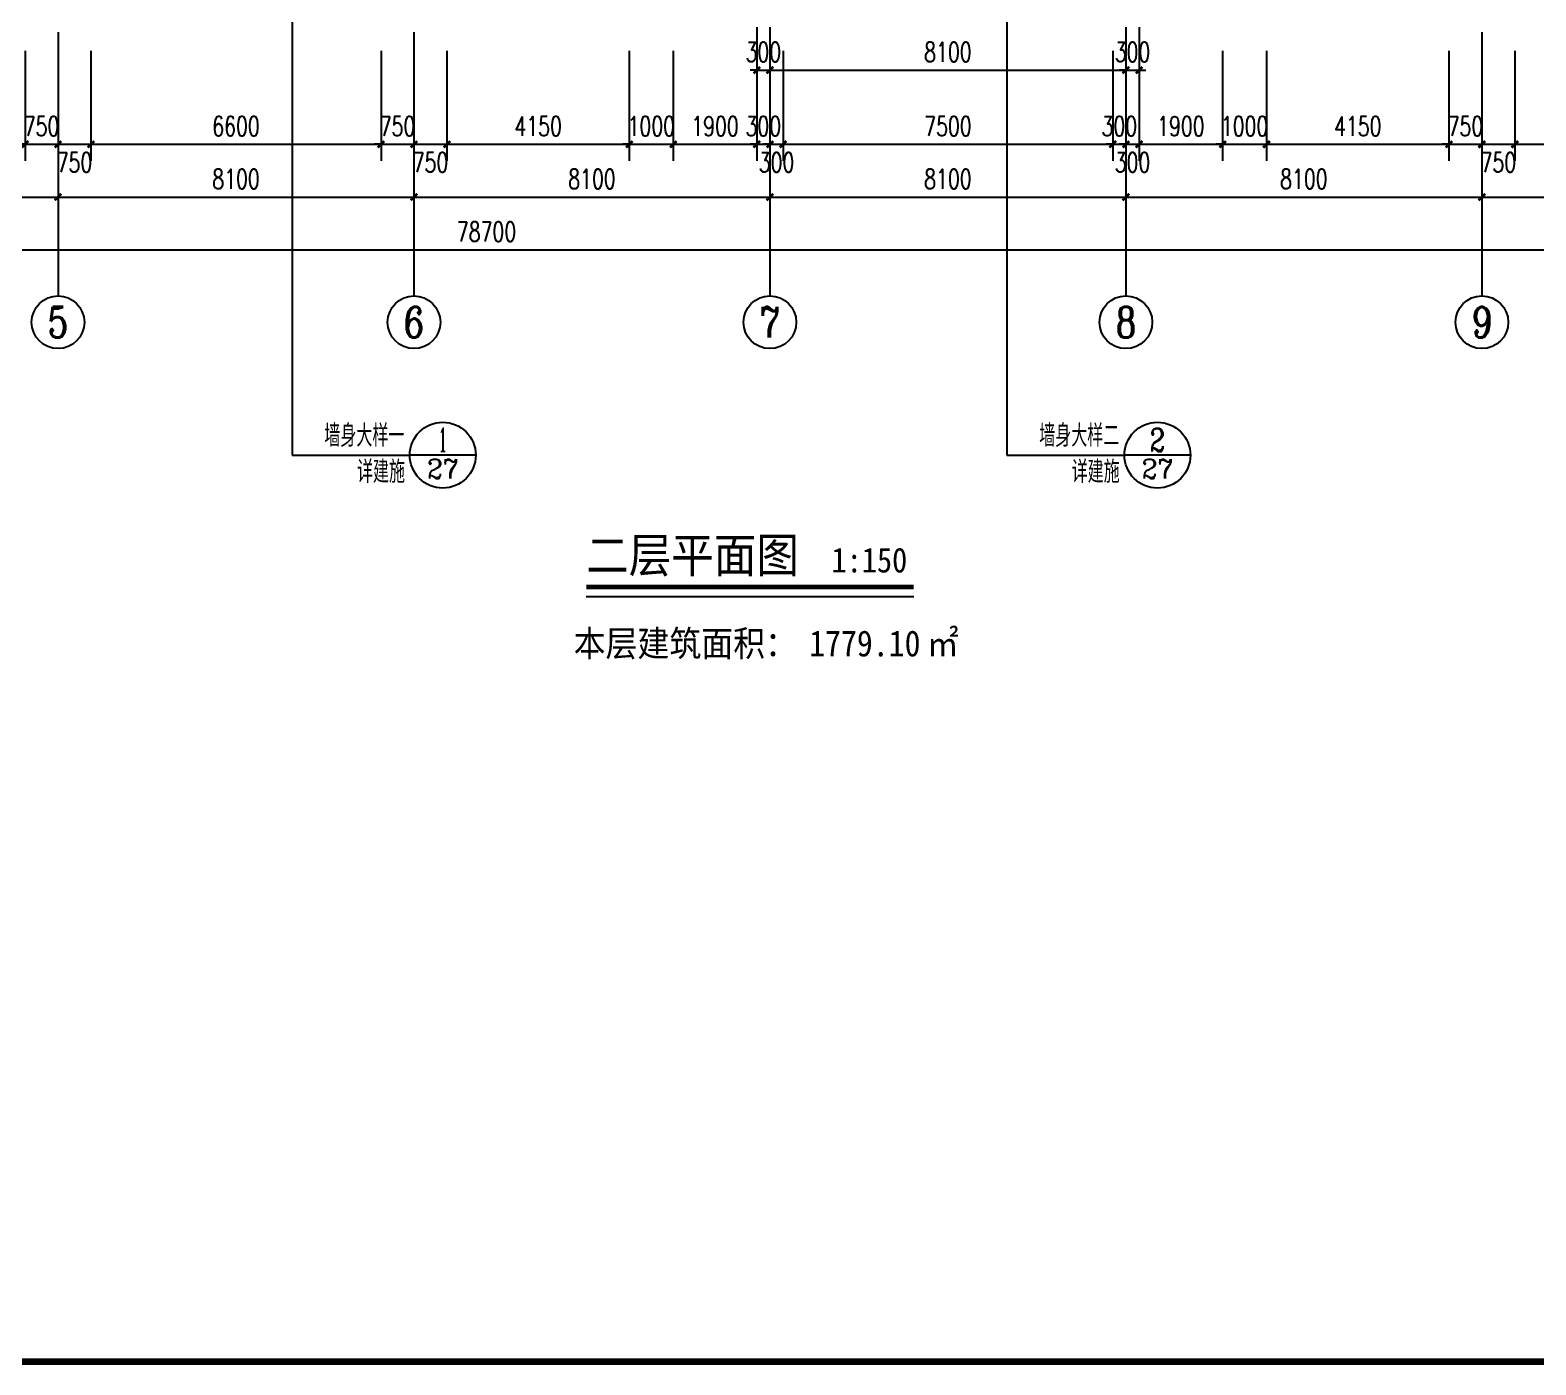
# Model space of a CAD drawing. Extents: x 1738711 to 2346805, y 1189731 to 2516152.
# Drawn here: x 1950257 to 1984521, y 1653234 to 1683605 of the extents above; entities that cross this region are included whole.
import ezdxf
from ezdxf.enums import TextEntityAlignment as Align

# ---------------------------------------------------------------- set-up
doc = ezdxf.new("R2010")
doc.units = 0
doc.header["$LTSCALE"] = 1000
doc.header["$MEASUREMENT"] = 0
for name, color, linetype in [('AXIS', 3, 'Continuous'), ('AXIS_TEXT', 7, 'Continuous'), ('DIM_IDEN', 3, 'Continuous'), ('DIM_SYMB', 3, 'Continuous'), ('PUB_DIM', 3, 'Continuous'), ('PUB_TEXT', 7, 'Continuous'), ('TK', 4, 'Continuous')]:
    doc.layers.add(name, color=color, linetype=linetype)
doc.styles.add('_TCH_AXIS', font='COMPLEX', dxfattribs={"bigfont": 'GBCBIG'})
doc.styles.add('_TCH_DIM', font='SIMPLEX', dxfattribs={"bigfont": 'GBCBIG'})
doc.styles.add('_TCH_DIM_T3', font='SIMPLEX', dxfattribs={"width": 0.705882, "bigfont": 'GBCBIG'})
doc.styles.add('_TCH_LABEL', font='COMPLEX', dxfattribs={"bigfont": 'GBCBIG'})
doc.styles.add('COMPLEX', font='COMPLEX')
doc.styles.add('宋体', font='SIMSUN.TTF', dxfattribs={"width": 0.75})
doc.styles.add('黑体', font='simhei_0.ttf', dxfattribs={"width": 0.9})
doc.dimstyles.new('_TCH_ARCH&&150', dxfattribs={"dimtxt": 446.25, "dimasz": 150, "dimexe": 375, "dimexo": 450, "dimgap": 189.375, "dimtad": 1, "dimdec": 0, "dimzin": 0, "dimdsep": 46, "dimtxsty": '_TCH_DIM_T3', "dimblk": 'ARCHTICK', "dimcen": 0.09, "dimclrt": 7, "dimazin": 2, "dimtfac": 1, "dimtdec": 0, "dimtix": 1, "dimtmove": 2, "dimatfit": 3, "dimfxl": 1, "dimtolj": 1, "dimtzin": 0, "dimarcsym": 0})

# ---------------------------------------------------------------- blocks, each defined once
blk = doc.blocks.new('hjashrtahreahe')
at = {"layer": 'TK', "color": 3, "const_width": 100}
blk.add_lwpolyline([(2500, 1000), (2500, 58400), (83100, 58400), (83100, 1000)], close=True, dxfattribs=at)
at = {"layer": 'TK', "style": '宋体', "width": 0.75}
for tag, height, p in [('项目负责人', 350, (6003, 57089)), ('专业负责人', 350, (6003, 56224)), ('设计人', 350, (6003, 55419)), ('版号1', 250, (77304, 22193)), ('时间1', 250, (82405, 22193)), ('版号2', 250, (77304, 21593)), ('时间2', 250, (82405, 21593)), ('版号3', 250, (77304, 20993)), ('时间3', 250, (82405, 20993)), ('建筑会签', 0.0001, (78978, 2403)), ('电气会签', 0.0001, (82128, 2403)), ('结构会签', 0.0001, (78978, 1803)), ('暖通会签', 0.0001, (82128, 1803)), ('给排水会签', 0.0001, (78978, 1250)), ('智能化会签', 0.0001, (82128, 1250))]:
    blk.add_attdef(tag, text='', height=height, dxfattribs=at).set_placement(p, align=Align.CENTER)
for tag, p in [('合作设计单位', (80816, 48986)), ('版号说明1', (79854, 22318)), ('版号说明2', (79854, 21718)), ('版号说明3', (79854, 21118)), ('浙江绿储科技有限公司', (80545, 16036)), ('百兆瓦级集中式熔盐储能关键', (80545, 14953)), ('设备研发及制造基地项目', (80545, 14603)), ('1#研发楼', (80545, 13636)), ('图名', (80545, 12436)), ('工程编号', (78978, 11461)), ('子项编号', (82128, 11461)), ('建筑', (78978, 10711)), ('图号', (82128, 10711)), ('施工图', (78978, 9961)), ('2023.03', (82128, 9961)), ('审定', (79353, 8461)), ('审核', (79353, 7711)), ('工程负责', (79353, 6961)), ('专业负责', (79353, 6211)), ('设计', (79353, 5461)), ('制图', (79353, 4711)), ('校对', (79353, 3961))]:
    blk.add_attdef(tag, text='', height=250, dxfattribs=at).set_placement(p, align=Align.MIDDLE_CENTER)
blk = doc.blocks.new('_ArchTick')
at = {"color": 0, "linetype": 'ByBlock', "const_width": 0.4}
blk.add_lwpolyline([(-0.5, -0.5), (0.5, 0.5)], dxfattribs=at)
blk = doc.blocks.new('*D2879')
at = {"layer": 'Defpoints', "color": 0, "transparency": 16777216}
for p in [(1950142, 1683585), (1950892, 1683585), (1950892, 1681007)]:
    blk.add_point(p, dxfattribs=at)
at = {"layer": 'PUB_DIM', "color": 0, "lineweight": -2, "transparency": 16777216}
for p, q in [((1950142, 1683135), (1950142, 1680632)), ((1950892, 1683135), (1950892, 1680632)), ((1950142, 1681007), (1949992, 1681007)), ((1950142, 1681007), (1950892, 1681007)), ((1950892, 1681007), (1951042, 1681007))]:
    blk.add_line(p, q, dxfattribs=at)
at = {"layer": 'PUB_DIM', "color": 0, "lineweight": -2, "transparency": 16777216, "xscale": 150, "yscale": 150, "zscale": 150}
blk.add_blockref('_ArchTick', (1950142, 1681007), dxfattribs=at)
at = {"layer": 'PUB_DIM', "color": 0, "lineweight": -2, "transparency": 16777216, "xscale": 150, "yscale": 150, "zscale": 150, "rotation": 180}
blk.add_blockref('_ArchTick', (1950892, 1681007), dxfattribs=at)
at = {"layer": 'PUB_DIM', "color": 7, "transparency": 16777216, "insert": (1950517, 1681420), "char_height": 446.2, "attachment_point": 5, "style": '_TCH_DIM_T3'}
blk.add_mtext('\\A1;750', dxfattribs=at)
blk = doc.blocks.new('*D2880')
at = {"layer": 'Defpoints', "color": 0, "transparency": 16777216}
for p in [(1950892, 1683585), (1951642, 1683585), (1951642, 1681007)]:
    blk.add_point(p, dxfattribs=at)
at = {"layer": 'PUB_DIM', "color": 0, "lineweight": -2, "transparency": 16777216}
for p, q in [((1950892, 1683135), (1950892, 1680632)), ((1951642, 1683135), (1951642, 1680632)), ((1950892, 1681007), (1951642, 1681007))]:
    blk.add_line(p, q, dxfattribs=at)
at = {"layer": 'PUB_DIM', "color": 0, "lineweight": -2, "transparency": 16777216, "xscale": 150, "yscale": 150, "zscale": 150, "rotation": 180}
blk.add_blockref('_ArchTick', (1950892, 1681007), dxfattribs=at)
at = {"layer": 'PUB_DIM', "color": 0, "lineweight": -2, "transparency": 16777216, "xscale": 150, "yscale": 150, "zscale": 150}
blk.add_blockref('_ArchTick', (1951642, 1681007), dxfattribs=at)
at = {"layer": 'PUB_DIM', "color": 7, "transparency": 16777216, "insert": (1951267, 1680595), "char_height": 446.2, "attachment_point": 5, "style": '_TCH_DIM_T3'}
blk.add_mtext('\\A1;750', dxfattribs=at)
blk = doc.blocks.new('*D2881')
at = {"layer": 'Defpoints', "color": 0, "transparency": 16777216}
for p in [(1951642, 1683585), (1958242, 1683585), (1958242, 1681007)]:
    blk.add_point(p, dxfattribs=at)
at = {"layer": 'PUB_DIM', "color": 0, "lineweight": -2, "transparency": 16777216}
for p, q in [((1951642, 1683135), (1951642, 1680632)), ((1958242, 1683135), (1958242, 1680632)), ((1951642, 1681007), (1958242, 1681007))]:
    blk.add_line(p, q, dxfattribs=at)
at = {"layer": 'PUB_DIM', "color": 0, "lineweight": -2, "transparency": 16777216, "xscale": 150, "yscale": 150, "zscale": 150, "rotation": 180}
blk.add_blockref('_ArchTick', (1951642, 1681007), dxfattribs=at)
at = {"layer": 'PUB_DIM', "color": 0, "lineweight": -2, "transparency": 16777216, "xscale": 150, "yscale": 150, "zscale": 150}
blk.add_blockref('_ArchTick', (1958242, 1681007), dxfattribs=at)
at = {"layer": 'PUB_DIM', "color": 7, "transparency": 16777216, "insert": (1954942, 1681420), "char_height": 446.2, "attachment_point": 5, "style": '_TCH_DIM_T3'}
blk.add_mtext('\\A1;6600', dxfattribs=at)
blk = doc.blocks.new('*D2882')
at = {"layer": 'Defpoints', "color": 0, "transparency": 16777216}
for p in [(1958242, 1683585), (1958992, 1683585), (1958992, 1681007)]:
    blk.add_point(p, dxfattribs=at)
at = {"layer": 'PUB_DIM', "color": 0, "lineweight": -2, "transparency": 16777216}
for p, q in [((1958242, 1683135), (1958242, 1680632)), ((1958992, 1683135), (1958992, 1680632)), ((1958242, 1681007), (1958092, 1681007)), ((1958242, 1681007), (1958992, 1681007)), ((1958992, 1681007), (1959142, 1681007))]:
    blk.add_line(p, q, dxfattribs=at)
at = {"layer": 'PUB_DIM', "color": 0, "lineweight": -2, "transparency": 16777216, "xscale": 150, "yscale": 150, "zscale": 150}
blk.add_blockref('_ArchTick', (1958242, 1681007), dxfattribs=at)
at = {"layer": 'PUB_DIM', "color": 0, "lineweight": -2, "transparency": 16777216, "xscale": 150, "yscale": 150, "zscale": 150, "rotation": 180}
blk.add_blockref('_ArchTick', (1958992, 1681007), dxfattribs=at)
at = {"layer": 'PUB_DIM', "color": 7, "transparency": 16777216, "insert": (1958617, 1681420), "char_height": 446.2, "attachment_point": 5, "style": '_TCH_DIM_T3'}
blk.add_mtext('\\A1;750', dxfattribs=at)
blk = doc.blocks.new('*D2883')
at = {"layer": 'Defpoints', "color": 0, "transparency": 16777216}
for p in [(1958992, 1683585), (1959742, 1683585), (1959742, 1681007)]:
    blk.add_point(p, dxfattribs=at)
at = {"layer": 'PUB_DIM', "color": 0, "lineweight": -2, "transparency": 16777216}
for p, q in [((1958992, 1683135), (1958992, 1680632)), ((1959742, 1683135), (1959742, 1680632)), ((1958992, 1681007), (1959742, 1681007))]:
    blk.add_line(p, q, dxfattribs=at)
at = {"layer": 'PUB_DIM', "color": 0, "lineweight": -2, "transparency": 16777216, "xscale": 150, "yscale": 150, "zscale": 150, "rotation": 180}
blk.add_blockref('_ArchTick', (1958992, 1681007), dxfattribs=at)
at = {"layer": 'PUB_DIM', "color": 0, "lineweight": -2, "transparency": 16777216, "xscale": 150, "yscale": 150, "zscale": 150}
blk.add_blockref('_ArchTick', (1959742, 1681007), dxfattribs=at)
at = {"layer": 'PUB_DIM', "color": 7, "transparency": 16777216, "insert": (1959367, 1680595), "char_height": 446.2, "attachment_point": 5, "style": '_TCH_DIM_T3'}
blk.add_mtext('\\A1;750', dxfattribs=at)
blk = doc.blocks.new('*D2884')
at = {"layer": 'Defpoints', "color": 0, "transparency": 16777216}
for p in [(1959742, 1683585), (1963892, 1683585), (1963892, 1681007)]:
    blk.add_point(p, dxfattribs=at)
at = {"layer": 'PUB_DIM', "color": 0, "lineweight": -2, "transparency": 16777216}
for p, q in [((1959742, 1683135), (1959742, 1680632)), ((1963892, 1683135), (1963892, 1680632)), ((1959742, 1681007), (1963892, 1681007))]:
    blk.add_line(p, q, dxfattribs=at)
at = {"layer": 'PUB_DIM', "color": 0, "lineweight": -2, "transparency": 16777216, "xscale": 150, "yscale": 150, "zscale": 150, "rotation": 180}
blk.add_blockref('_ArchTick', (1959742, 1681007), dxfattribs=at)
at = {"layer": 'PUB_DIM', "color": 0, "lineweight": -2, "transparency": 16777216, "xscale": 150, "yscale": 150, "zscale": 150}
blk.add_blockref('_ArchTick', (1963892, 1681007), dxfattribs=at)
at = {"layer": 'PUB_DIM', "color": 7, "transparency": 16777216, "insert": (1961817, 1681420), "char_height": 446.2, "attachment_point": 5, "style": '_TCH_DIM_T3'}
blk.add_mtext('\\A1;4150', dxfattribs=at)
blk = doc.blocks.new('*D2885')
at = {"layer": 'Defpoints', "color": 0, "transparency": 16777216}
for p in [(1963892, 1683585), (1964892, 1683585), (1964892, 1681007)]:
    blk.add_point(p, dxfattribs=at)
at = {"layer": 'PUB_DIM', "color": 0, "lineweight": -2, "transparency": 16777216}
for p, q in [((1963892, 1683135), (1963892, 1680632)), ((1964892, 1683135), (1964892, 1680632)), ((1963892, 1681007), (1963742, 1681007)), ((1963892, 1681007), (1964892, 1681007)), ((1964892, 1681007), (1965042, 1681007))]:
    blk.add_line(p, q, dxfattribs=at)
at = {"layer": 'PUB_DIM', "color": 0, "lineweight": -2, "transparency": 16777216, "xscale": 150, "yscale": 150, "zscale": 150}
blk.add_blockref('_ArchTick', (1963892, 1681007), dxfattribs=at)
at = {"layer": 'PUB_DIM', "color": 0, "lineweight": -2, "transparency": 16777216, "xscale": 150, "yscale": 150, "zscale": 150, "rotation": 180}
blk.add_blockref('_ArchTick', (1964892, 1681007), dxfattribs=at)
at = {"layer": 'PUB_DIM', "color": 7, "transparency": 16777216, "insert": (1964392, 1681420), "char_height": 446.2, "attachment_point": 5, "style": '_TCH_DIM_T3'}
blk.add_mtext('\\A1;1000', dxfattribs=at)
blk = doc.blocks.new('*D2886')
at = {"layer": 'Defpoints', "color": 0, "transparency": 16777216}
for p in [(1964892, 1683585), (1966792, 1683585), (1966792, 1681007)]:
    blk.add_point(p, dxfattribs=at)
at = {"layer": 'PUB_DIM', "color": 0, "lineweight": -2, "transparency": 16777216}
for p, q in [((1964892, 1683135), (1964892, 1680632)), ((1966792, 1683135), (1966792, 1680632)), ((1964892, 1681007), (1966792, 1681007))]:
    blk.add_line(p, q, dxfattribs=at)
at = {"layer": 'PUB_DIM', "color": 0, "lineweight": -2, "transparency": 16777216, "xscale": 150, "yscale": 150, "zscale": 150, "rotation": 180}
blk.add_blockref('_ArchTick', (1964892, 1681007), dxfattribs=at)
at = {"layer": 'PUB_DIM', "color": 0, "lineweight": -2, "transparency": 16777216, "xscale": 150, "yscale": 150, "zscale": 150}
blk.add_blockref('_ArchTick', (1966792, 1681007), dxfattribs=at)
at = {"layer": 'PUB_DIM', "color": 7, "transparency": 16777216, "insert": (1965842, 1681420), "char_height": 446.2, "attachment_point": 5, "style": '_TCH_DIM_T3'}
blk.add_mtext('\\A1;1900', dxfattribs=at)
blk = doc.blocks.new('*D2887')
at = {"layer": 'Defpoints', "color": 0, "transparency": 16777216}
for p in [(1966792, 1683585), (1967092, 1683585), (1967092, 1681007)]:
    blk.add_point(p, dxfattribs=at)
at = {"layer": 'PUB_DIM', "color": 0, "lineweight": -2, "transparency": 16777216}
for p, q in [((1966792, 1683135), (1966792, 1680632)), ((1967092, 1683135), (1967092, 1680632)), ((1966792, 1681007), (1966642, 1681007)), ((1966792, 1681007), (1967092, 1681007)), ((1967092, 1681007), (1967242, 1681007))]:
    blk.add_line(p, q, dxfattribs=at)
at = {"layer": 'PUB_DIM', "color": 0, "lineweight": -2, "transparency": 16777216, "xscale": 150, "yscale": 150, "zscale": 150}
blk.add_blockref('_ArchTick', (1966792, 1681007), dxfattribs=at)
at = {"layer": 'PUB_DIM', "color": 0, "lineweight": -2, "transparency": 16777216, "xscale": 150, "yscale": 150, "zscale": 150, "rotation": 180}
blk.add_blockref('_ArchTick', (1967092, 1681007), dxfattribs=at)
at = {"layer": 'PUB_DIM', "color": 7, "transparency": 16777216, "insert": (1966942, 1681420), "char_height": 446.2, "attachment_point": 5, "style": '_TCH_DIM_T3'}
blk.add_mtext('\\A1;300', dxfattribs=at)
blk = doc.blocks.new('*D2888')
at = {"layer": 'Defpoints', "color": 0, "transparency": 16777216}
for p in [(1967092, 1683585), (1967392, 1683585), (1967392, 1681007)]:
    blk.add_point(p, dxfattribs=at)
at = {"layer": 'PUB_DIM', "color": 0, "lineweight": -2, "transparency": 16777216}
for p, q in [((1967092, 1683135), (1967092, 1680632)), ((1967392, 1683135), (1967392, 1680632)), ((1967092, 1681007), (1966942, 1681007)), ((1967092, 1681007), (1967392, 1681007)), ((1967392, 1681007), (1967542, 1681007))]:
    blk.add_line(p, q, dxfattribs=at)
at = {"layer": 'PUB_DIM', "color": 0, "lineweight": -2, "transparency": 16777216, "xscale": 150, "yscale": 150, "zscale": 150}
blk.add_blockref('_ArchTick', (1967092, 1681007), dxfattribs=at)
at = {"layer": 'PUB_DIM', "color": 0, "lineweight": -2, "transparency": 16777216, "xscale": 150, "yscale": 150, "zscale": 150, "rotation": 180}
blk.add_blockref('_ArchTick', (1967392, 1681007), dxfattribs=at)
at = {"layer": 'PUB_DIM', "color": 7, "transparency": 16777216, "insert": (1967242, 1680595), "char_height": 446.2, "attachment_point": 5, "style": '_TCH_DIM_T3'}
blk.add_mtext('\\A1;300', dxfattribs=at)
blk = doc.blocks.new('*D2889')
at = {"layer": 'Defpoints', "color": 0, "transparency": 16777216}
for p in [(1967392, 1683585), (1974892, 1683585), (1974892, 1681007)]:
    blk.add_point(p, dxfattribs=at)
at = {"layer": 'PUB_DIM', "color": 0, "lineweight": -2, "transparency": 16777216}
for p, q in [((1967392, 1683135), (1967392, 1680632)), ((1974892, 1683135), (1974892, 1680632)), ((1967392, 1681007), (1974892, 1681007))]:
    blk.add_line(p, q, dxfattribs=at)
at = {"layer": 'PUB_DIM', "color": 0, "lineweight": -2, "transparency": 16777216, "xscale": 150, "yscale": 150, "zscale": 150, "rotation": 180}
blk.add_blockref('_ArchTick', (1967392, 1681007), dxfattribs=at)
at = {"layer": 'PUB_DIM', "color": 0, "lineweight": -2, "transparency": 16777216, "xscale": 150, "yscale": 150, "zscale": 150}
blk.add_blockref('_ArchTick', (1974892, 1681007), dxfattribs=at)
at = {"layer": 'PUB_DIM', "color": 7, "transparency": 16777216, "insert": (1971142, 1681420), "char_height": 446.2, "attachment_point": 5, "style": '_TCH_DIM_T3'}
blk.add_mtext('\\A1;7500', dxfattribs=at)
blk = doc.blocks.new('*D2890')
at = {"layer": 'Defpoints', "color": 0, "transparency": 16777216}
for p in [(1974892, 1683585), (1975192, 1683585), (1975192, 1681007)]:
    blk.add_point(p, dxfattribs=at)
at = {"layer": 'PUB_DIM', "color": 0, "lineweight": -2, "transparency": 16777216}
for p, q in [((1974892, 1683135), (1974892, 1680632)), ((1975192, 1683135), (1975192, 1680632)), ((1974892, 1681007), (1974742, 1681007)), ((1974892, 1681007), (1975192, 1681007)), ((1975192, 1681007), (1975342, 1681007))]:
    blk.add_line(p, q, dxfattribs=at)
at = {"layer": 'PUB_DIM', "color": 0, "lineweight": -2, "transparency": 16777216, "xscale": 150, "yscale": 150, "zscale": 150}
blk.add_blockref('_ArchTick', (1974892, 1681007), dxfattribs=at)
at = {"layer": 'PUB_DIM', "color": 0, "lineweight": -2, "transparency": 16777216, "xscale": 150, "yscale": 150, "zscale": 150, "rotation": 180}
blk.add_blockref('_ArchTick', (1975192, 1681007), dxfattribs=at)
at = {"layer": 'PUB_DIM', "color": 7, "transparency": 16777216, "insert": (1975042, 1681420), "char_height": 446.2, "attachment_point": 5, "style": '_TCH_DIM_T3'}
blk.add_mtext('\\A1;300', dxfattribs=at)
blk = doc.blocks.new('*D2891')
at = {"layer": 'Defpoints', "color": 0, "transparency": 16777216}
for p in [(1975192, 1683585), (1975492, 1683585), (1975492, 1681007)]:
    blk.add_point(p, dxfattribs=at)
at = {"layer": 'PUB_DIM', "color": 0, "lineweight": -2, "transparency": 16777216}
for p, q in [((1975192, 1683135), (1975192, 1680632)), ((1975492, 1683135), (1975492, 1680632)), ((1975192, 1681007), (1975042, 1681007)), ((1975192, 1681007), (1975492, 1681007)), ((1975492, 1681007), (1975642, 1681007))]:
    blk.add_line(p, q, dxfattribs=at)
at = {"layer": 'PUB_DIM', "color": 0, "lineweight": -2, "transparency": 16777216, "xscale": 150, "yscale": 150, "zscale": 150}
blk.add_blockref('_ArchTick', (1975192, 1681007), dxfattribs=at)
at = {"layer": 'PUB_DIM', "color": 0, "lineweight": -2, "transparency": 16777216, "xscale": 150, "yscale": 150, "zscale": 150, "rotation": 180}
blk.add_blockref('_ArchTick', (1975492, 1681007), dxfattribs=at)
at = {"layer": 'PUB_DIM', "color": 7, "transparency": 16777216, "insert": (1975342, 1680595), "char_height": 446.2, "attachment_point": 5, "style": '_TCH_DIM_T3'}
blk.add_mtext('\\A1;300', dxfattribs=at)
blk = doc.blocks.new('*D2892')
at = {"layer": 'Defpoints', "color": 0, "transparency": 16777216}
for p in [(1975492, 1683585), (1977392, 1683585), (1977392, 1681007)]:
    blk.add_point(p, dxfattribs=at)
at = {"layer": 'PUB_DIM', "color": 0, "lineweight": -2, "transparency": 16777216}
for p, q in [((1975492, 1683135), (1975492, 1680632)), ((1977392, 1683135), (1977392, 1680632)), ((1975492, 1681007), (1977392, 1681007))]:
    blk.add_line(p, q, dxfattribs=at)
at = {"layer": 'PUB_DIM', "color": 0, "lineweight": -2, "transparency": 16777216, "xscale": 150, "yscale": 150, "zscale": 150, "rotation": 180}
blk.add_blockref('_ArchTick', (1975492, 1681007), dxfattribs=at)
at = {"layer": 'PUB_DIM', "color": 0, "lineweight": -2, "transparency": 16777216, "xscale": 150, "yscale": 150, "zscale": 150}
blk.add_blockref('_ArchTick', (1977392, 1681007), dxfattribs=at)
at = {"layer": 'PUB_DIM', "color": 7, "transparency": 16777216, "insert": (1976442, 1681420), "char_height": 446.2, "attachment_point": 5, "style": '_TCH_DIM_T3'}
blk.add_mtext('\\A1;1900', dxfattribs=at)
blk = doc.blocks.new('*D2893')
at = {"layer": 'Defpoints', "color": 0, "transparency": 16777216}
for p in [(1977392, 1683585), (1978392, 1683585), (1978392, 1681007)]:
    blk.add_point(p, dxfattribs=at)
at = {"layer": 'PUB_DIM', "color": 0, "lineweight": -2, "transparency": 16777216}
for p, q in [((1977392, 1683135), (1977392, 1680632)), ((1978392, 1683135), (1978392, 1680632)), ((1977392, 1681007), (1977242, 1681007)), ((1977392, 1681007), (1978392, 1681007)), ((1978392, 1681007), (1978542, 1681007))]:
    blk.add_line(p, q, dxfattribs=at)
at = {"layer": 'PUB_DIM', "color": 0, "lineweight": -2, "transparency": 16777216, "xscale": 150, "yscale": 150, "zscale": 150}
blk.add_blockref('_ArchTick', (1977392, 1681007), dxfattribs=at)
at = {"layer": 'PUB_DIM', "color": 0, "lineweight": -2, "transparency": 16777216, "xscale": 150, "yscale": 150, "zscale": 150, "rotation": 180}
blk.add_blockref('_ArchTick', (1978392, 1681007), dxfattribs=at)
at = {"layer": 'PUB_DIM', "color": 7, "transparency": 16777216, "insert": (1977892, 1681420), "char_height": 446.2, "attachment_point": 5, "style": '_TCH_DIM_T3'}
blk.add_mtext('\\A1;1000', dxfattribs=at)
blk = doc.blocks.new('*D2894')
at = {"layer": 'Defpoints', "color": 0, "transparency": 16777216}
for p in [(1978392, 1683585), (1982542, 1683585), (1982542, 1681007)]:
    blk.add_point(p, dxfattribs=at)
at = {"layer": 'PUB_DIM', "color": 0, "lineweight": -2, "transparency": 16777216}
for p, q in [((1978392, 1683135), (1978392, 1680632)), ((1982542, 1683135), (1982542, 1680632)), ((1978392, 1681007), (1982542, 1681007))]:
    blk.add_line(p, q, dxfattribs=at)
at = {"layer": 'PUB_DIM', "color": 0, "lineweight": -2, "transparency": 16777216, "xscale": 150, "yscale": 150, "zscale": 150, "rotation": 180}
blk.add_blockref('_ArchTick', (1978392, 1681007), dxfattribs=at)
at = {"layer": 'PUB_DIM', "color": 0, "lineweight": -2, "transparency": 16777216, "xscale": 150, "yscale": 150, "zscale": 150}
blk.add_blockref('_ArchTick', (1982542, 1681007), dxfattribs=at)
at = {"layer": 'PUB_DIM', "color": 7, "transparency": 16777216, "insert": (1980467, 1681420), "char_height": 446.2, "attachment_point": 5, "style": '_TCH_DIM_T3'}
blk.add_mtext('\\A1;4150', dxfattribs=at)
blk = doc.blocks.new('*D2895')
at = {"layer": 'Defpoints', "color": 0, "transparency": 16777216}
for p in [(1982542, 1683585), (1983292, 1683585), (1983292, 1681007)]:
    blk.add_point(p, dxfattribs=at)
at = {"layer": 'PUB_DIM', "color": 0, "lineweight": -2, "transparency": 16777216}
for p, q in [((1982542, 1683135), (1982542, 1680632)), ((1983292, 1683135), (1983292, 1680632)), ((1982542, 1681007), (1982392, 1681007)), ((1982542, 1681007), (1983292, 1681007)), ((1983292, 1681007), (1983442, 1681007))]:
    blk.add_line(p, q, dxfattribs=at)
at = {"layer": 'PUB_DIM', "color": 0, "lineweight": -2, "transparency": 16777216, "xscale": 150, "yscale": 150, "zscale": 150}
blk.add_blockref('_ArchTick', (1982542, 1681007), dxfattribs=at)
at = {"layer": 'PUB_DIM', "color": 0, "lineweight": -2, "transparency": 16777216, "xscale": 150, "yscale": 150, "zscale": 150, "rotation": 180}
blk.add_blockref('_ArchTick', (1983292, 1681007), dxfattribs=at)
at = {"layer": 'PUB_DIM', "color": 7, "transparency": 16777216, "insert": (1982917, 1681420), "char_height": 446.2, "attachment_point": 5, "style": '_TCH_DIM_T3'}
blk.add_mtext('\\A1;750', dxfattribs=at)
blk = doc.blocks.new('*D2896')
at = {"layer": 'Defpoints', "color": 0, "transparency": 16777216}
for p in [(1983292, 1683585), (1984042, 1683585), (1984042, 1681007)]:
    blk.add_point(p, dxfattribs=at)
at = {"layer": 'PUB_DIM', "color": 0, "lineweight": -2, "transparency": 16777216}
for p, q in [((1983292, 1683135), (1983292, 1680632)), ((1984042, 1683135), (1984042, 1680632)), ((1983292, 1681007), (1984042, 1681007))]:
    blk.add_line(p, q, dxfattribs=at)
at = {"layer": 'PUB_DIM', "color": 0, "lineweight": -2, "transparency": 16777216, "xscale": 150, "yscale": 150, "zscale": 150, "rotation": 180}
blk.add_blockref('_ArchTick', (1983292, 1681007), dxfattribs=at)
at = {"layer": 'PUB_DIM', "color": 0, "lineweight": -2, "transparency": 16777216, "xscale": 150, "yscale": 150, "zscale": 150}
blk.add_blockref('_ArchTick', (1984042, 1681007), dxfattribs=at)
at = {"layer": 'PUB_DIM', "color": 7, "transparency": 16777216, "insert": (1983667, 1680595), "char_height": 446.2, "attachment_point": 5, "style": '_TCH_DIM_T3'}
blk.add_mtext('\\A1;750', dxfattribs=at)
blk = doc.blocks.new('*D2897')
at = {"layer": 'Defpoints', "color": 0, "transparency": 16777216}
for p in [(1984042, 1683585), (1990642, 1683585), (1990642, 1681007)]:
    blk.add_point(p, dxfattribs=at)
at = {"layer": 'PUB_DIM', "color": 0, "lineweight": -2, "transparency": 16777216}
for p, q in [((1984042, 1683135), (1984042, 1680632)), ((1990642, 1683135), (1990642, 1680632)), ((1984042, 1681007), (1990642, 1681007))]:
    blk.add_line(p, q, dxfattribs=at)
at = {"layer": 'PUB_DIM', "color": 0, "lineweight": -2, "transparency": 16777216, "xscale": 150, "yscale": 150, "zscale": 150, "rotation": 180}
blk.add_blockref('_ArchTick', (1984042, 1681007), dxfattribs=at)
at = {"layer": 'PUB_DIM', "color": 0, "lineweight": -2, "transparency": 16777216, "xscale": 150, "yscale": 150, "zscale": 150}
blk.add_blockref('_ArchTick', (1990642, 1681007), dxfattribs=at)
at = {"layer": 'PUB_DIM', "color": 7, "transparency": 16777216, "insert": (1987342, 1681420), "char_height": 446.2, "attachment_point": 5, "style": '_TCH_DIM_T3'}
blk.add_mtext('\\A1;6600', dxfattribs=at)
blk = doc.blocks.new('*D2928')
at = {"layer": 'AXIS', "color": 0, "lineweight": -2, "transparency": 16777216}
for p, q in [((1942792, 1683107), (1942792, 1679432)), ((1950892, 1683107), (1950892, 1679432)), ((1942792, 1679807), (1950892, 1679807))]:
    blk.add_line(p, q, dxfattribs=at)
at = {"layer": 'Defpoints', "color": 0, "transparency": 16777216}
for p in [(1942792, 1683557), (1950892, 1683557), (1950892, 1679807)]:
    blk.add_point(p, dxfattribs=at)
at = {"layer": 'AXIS', "color": 0, "lineweight": -2, "transparency": 16777216, "xscale": 150, "yscale": 150, "zscale": 150, "rotation": 180}
blk.add_blockref('_ArchTick', (1942792, 1679807), dxfattribs=at)
at = {"layer": 'AXIS', "color": 0, "lineweight": -2, "transparency": 16777216, "xscale": 150, "yscale": 150, "zscale": 150}
blk.add_blockref('_ArchTick', (1950892, 1679807), dxfattribs=at)
at = {"layer": 'AXIS', "color": 7, "transparency": 16777216, "insert": (1946842, 1680220), "char_height": 446.2, "attachment_point": 5, "style": '_TCH_DIM_T3'}
blk.add_mtext('\\A1;8100', dxfattribs=at)
blk = doc.blocks.new('*D2929')
at = {"layer": 'AXIS', "color": 0, "lineweight": -2, "transparency": 16777216}
for p, q in [((1950892, 1683107), (1950892, 1679432)), ((1958992, 1683107), (1958992, 1679432)), ((1950892, 1679807), (1958992, 1679807))]:
    blk.add_line(p, q, dxfattribs=at)
at = {"layer": 'Defpoints', "color": 0, "transparency": 16777216}
for p in [(1950892, 1683557), (1958992, 1683557), (1958992, 1679807)]:
    blk.add_point(p, dxfattribs=at)
at = {"layer": 'AXIS', "color": 0, "lineweight": -2, "transparency": 16777216, "xscale": 150, "yscale": 150, "zscale": 150, "rotation": 180}
blk.add_blockref('_ArchTick', (1950892, 1679807), dxfattribs=at)
at = {"layer": 'AXIS', "color": 0, "lineweight": -2, "transparency": 16777216, "xscale": 150, "yscale": 150, "zscale": 150}
blk.add_blockref('_ArchTick', (1958992, 1679807), dxfattribs=at)
at = {"layer": 'AXIS', "color": 7, "transparency": 16777216, "insert": (1954942, 1680220), "char_height": 446.2, "attachment_point": 5, "style": '_TCH_DIM_T3'}
blk.add_mtext('\\A1;8100', dxfattribs=at)
blk = doc.blocks.new('*D2930')
at = {"layer": 'AXIS', "color": 0, "lineweight": -2, "transparency": 16777216}
for p, q in [((1958992, 1683107), (1958992, 1679432)), ((1967092, 1683107), (1967092, 1679432)), ((1958992, 1679807), (1967092, 1679807))]:
    blk.add_line(p, q, dxfattribs=at)
at = {"layer": 'Defpoints', "color": 0, "transparency": 16777216}
for p in [(1958992, 1683557), (1967092, 1683557), (1967092, 1679807)]:
    blk.add_point(p, dxfattribs=at)
at = {"layer": 'AXIS', "color": 0, "lineweight": -2, "transparency": 16777216, "xscale": 150, "yscale": 150, "zscale": 150, "rotation": 180}
blk.add_blockref('_ArchTick', (1958992, 1679807), dxfattribs=at)
at = {"layer": 'AXIS', "color": 0, "lineweight": -2, "transparency": 16777216, "xscale": 150, "yscale": 150, "zscale": 150}
blk.add_blockref('_ArchTick', (1967092, 1679807), dxfattribs=at)
at = {"layer": 'AXIS', "color": 7, "transparency": 16777216, "insert": (1963042, 1680220), "char_height": 446.2, "attachment_point": 5, "style": '_TCH_DIM_T3'}
blk.add_mtext('\\A1;8100', dxfattribs=at)
blk = doc.blocks.new('*D2931')
at = {"layer": 'AXIS', "color": 0, "lineweight": -2, "transparency": 16777216}
for p, q in [((1967092, 1683107), (1967092, 1679432)), ((1975192, 1683107), (1975192, 1679432)), ((1967092, 1679807), (1975192, 1679807))]:
    blk.add_line(p, q, dxfattribs=at)
at = {"layer": 'Defpoints', "color": 0, "transparency": 16777216}
for p in [(1967092, 1683557), (1975192, 1683557), (1975192, 1679807)]:
    blk.add_point(p, dxfattribs=at)
at = {"layer": 'AXIS', "color": 0, "lineweight": -2, "transparency": 16777216, "xscale": 150, "yscale": 150, "zscale": 150, "rotation": 180}
blk.add_blockref('_ArchTick', (1967092, 1679807), dxfattribs=at)
at = {"layer": 'AXIS', "color": 0, "lineweight": -2, "transparency": 16777216, "xscale": 150, "yscale": 150, "zscale": 150}
blk.add_blockref('_ArchTick', (1975192, 1679807), dxfattribs=at)
at = {"layer": 'AXIS', "color": 7, "transparency": 16777216, "insert": (1971142, 1680220), "char_height": 446.2, "attachment_point": 5, "style": '_TCH_DIM_T3'}
blk.add_mtext('\\A1;8100', dxfattribs=at)
blk = doc.blocks.new('*D2932')
at = {"layer": 'AXIS', "color": 0, "lineweight": -2, "transparency": 16777216}
for p, q in [((1975192, 1683107), (1975192, 1679432)), ((1983292, 1683107), (1983292, 1679432)), ((1975192, 1679807), (1983292, 1679807))]:
    blk.add_line(p, q, dxfattribs=at)
at = {"layer": 'Defpoints', "color": 0, "transparency": 16777216}
for p in [(1975192, 1683557), (1983292, 1683557), (1983292, 1679807)]:
    blk.add_point(p, dxfattribs=at)
at = {"layer": 'AXIS', "color": 0, "lineweight": -2, "transparency": 16777216, "xscale": 150, "yscale": 150, "zscale": 150, "rotation": 180}
blk.add_blockref('_ArchTick', (1975192, 1679807), dxfattribs=at)
at = {"layer": 'AXIS', "color": 0, "lineweight": -2, "transparency": 16777216, "xscale": 150, "yscale": 150, "zscale": 150}
blk.add_blockref('_ArchTick', (1983292, 1679807), dxfattribs=at)
at = {"layer": 'AXIS', "color": 7, "transparency": 16777216, "insert": (1979242, 1680220), "char_height": 446.2, "attachment_point": 5, "style": '_TCH_DIM_T3'}
blk.add_mtext('\\A1;8100', dxfattribs=at)
blk = doc.blocks.new('*D2933')
at = {"layer": 'AXIS', "color": 0, "lineweight": -2, "transparency": 16777216}
for p, q in [((1983292, 1683107), (1983292, 1679432)), ((1991392, 1683107), (1991392, 1679432)), ((1983292, 1679807), (1991392, 1679807))]:
    blk.add_line(p, q, dxfattribs=at)
at = {"layer": 'Defpoints', "color": 0, "transparency": 16777216}
for p in [(1983292, 1683557), (1991392, 1683557), (1991392, 1679807)]:
    blk.add_point(p, dxfattribs=at)
at = {"layer": 'AXIS', "color": 0, "lineweight": -2, "transparency": 16777216, "xscale": 150, "yscale": 150, "zscale": 150, "rotation": 180}
blk.add_blockref('_ArchTick', (1983292, 1679807), dxfattribs=at)
at = {"layer": 'AXIS', "color": 0, "lineweight": -2, "transparency": 16777216, "xscale": 150, "yscale": 150, "zscale": 150}
blk.add_blockref('_ArchTick', (1991392, 1679807), dxfattribs=at)
at = {"layer": 'AXIS', "color": 7, "transparency": 16777216, "insert": (1987342, 1680220), "char_height": 446.2, "attachment_point": 5, "style": '_TCH_DIM_T3'}
blk.add_mtext('\\A1;8100', dxfattribs=at)
blk = doc.blocks.new('*D2935')
at = {"layer": 'AXIS', "color": 0, "lineweight": -2, "transparency": 16777216}
for p, q in [((1921292, 1683107), (1921292, 1678232)), ((1999992, 1683107), (1999992, 1678232)), ((1921292, 1678607), (1999992, 1678607))]:
    blk.add_line(p, q, dxfattribs=at)
at = {"layer": 'Defpoints', "color": 0, "transparency": 16777216}
for p in [(1921292, 1683557), (1999992, 1683557), (1999992, 1678607)]:
    blk.add_point(p, dxfattribs=at)
at = {"layer": 'AXIS', "color": 0, "lineweight": -2, "transparency": 16777216, "xscale": 150, "yscale": 150, "zscale": 150, "rotation": 180}
blk.add_blockref('_ArchTick', (1921292, 1678607), dxfattribs=at)
at = {"layer": 'AXIS', "color": 0, "lineweight": -2, "transparency": 16777216, "xscale": 150, "yscale": 150, "zscale": 150}
blk.add_blockref('_ArchTick', (1999992, 1678607), dxfattribs=at)
at = {"layer": 'AXIS', "color": 7, "transparency": 16777216, "insert": (1960642, 1679020), "char_height": 446.2, "attachment_point": 5, "style": '_TCH_DIM_T3'}
blk.add_mtext('\\A1;78700', dxfattribs=at)
blk = doc.blocks.new('*D3321')
at = {"layer": 'Defpoints', "color": 0, "transparency": 16777216}
for p in [(1966792, 1684125), (1967092, 1684125), (1967092, 1682694)]:
    blk.add_point(p, dxfattribs=at)
at = {"layer": 'PUB_DIM', "color": 0, "lineweight": -2, "transparency": 16777216}
for p, q in [((1966792, 1683675), (1966792, 1682319)), ((1967092, 1683675), (1967092, 1682319)), ((1966792, 1682694), (1966642, 1682694)), ((1966792, 1682694), (1967092, 1682694)), ((1967092, 1682694), (1967242, 1682694))]:
    blk.add_line(p, q, dxfattribs=at)
at = {"layer": 'PUB_DIM', "color": 0, "lineweight": -2, "transparency": 16777216, "xscale": 150, "yscale": 150, "zscale": 150}
blk.add_blockref('_ArchTick', (1966792, 1682694), dxfattribs=at)
at = {"layer": 'PUB_DIM', "color": 0, "lineweight": -2, "transparency": 16777216, "xscale": 150, "yscale": 150, "zscale": 150, "rotation": 180}
blk.add_blockref('_ArchTick', (1967092, 1682694), dxfattribs=at)
at = {"layer": 'PUB_DIM', "color": 7, "transparency": 16777216, "insert": (1966942, 1683107), "char_height": 446.2, "attachment_point": 5, "style": '_TCH_DIM_T3'}
blk.add_mtext('\\A1;300', dxfattribs=at)
blk = doc.blocks.new('*D3322')
at = {"layer": 'Defpoints', "color": 0, "transparency": 16777216}
for p in [(1967092, 1684125), (1975192, 1684125), (1975192, 1682694)]:
    blk.add_point(p, dxfattribs=at)
at = {"layer": 'PUB_DIM', "color": 0, "lineweight": -2, "transparency": 16777216}
for p, q in [((1967092, 1683675), (1967092, 1682319)), ((1975192, 1683675), (1975192, 1682319)), ((1967092, 1682694), (1975192, 1682694))]:
    blk.add_line(p, q, dxfattribs=at)
at = {"layer": 'PUB_DIM', "color": 0, "lineweight": -2, "transparency": 16777216, "xscale": 150, "yscale": 150, "zscale": 150, "rotation": 180}
blk.add_blockref('_ArchTick', (1967092, 1682694), dxfattribs=at)
at = {"layer": 'PUB_DIM', "color": 0, "lineweight": -2, "transparency": 16777216, "xscale": 150, "yscale": 150, "zscale": 150}
blk.add_blockref('_ArchTick', (1975192, 1682694), dxfattribs=at)
at = {"layer": 'PUB_DIM', "color": 7, "transparency": 16777216, "insert": (1971142, 1683107), "char_height": 446.2, "attachment_point": 5, "style": '_TCH_DIM_T3'}
blk.add_mtext('\\A1;8100', dxfattribs=at)
blk = doc.blocks.new('*D3323')
at = {"layer": 'Defpoints', "color": 0, "transparency": 16777216}
for p in [(1975192, 1684125), (1975492, 1684125), (1975492, 1682694)]:
    blk.add_point(p, dxfattribs=at)
at = {"layer": 'PUB_DIM', "color": 0, "lineweight": -2, "transparency": 16777216}
for p, q in [((1975192, 1683675), (1975192, 1682319)), ((1975492, 1683675), (1975492, 1682319)), ((1975192, 1682694), (1975042, 1682694)), ((1975192, 1682694), (1975492, 1682694)), ((1975492, 1682694), (1975642, 1682694))]:
    blk.add_line(p, q, dxfattribs=at)
at = {"layer": 'PUB_DIM', "color": 0, "lineweight": -2, "transparency": 16777216, "xscale": 150, "yscale": 150, "zscale": 150}
blk.add_blockref('_ArchTick', (1975192, 1682694), dxfattribs=at)
at = {"layer": 'PUB_DIM', "color": 0, "lineweight": -2, "transparency": 16777216, "xscale": 150, "yscale": 150, "zscale": 150, "rotation": 180}
blk.add_blockref('_ArchTick', (1975492, 1682694), dxfattribs=at)
at = {"layer": 'PUB_DIM', "color": 7, "transparency": 16777216, "insert": (1975342, 1683107), "char_height": 446.2, "attachment_point": 5, "style": '_TCH_DIM_T3'}
blk.add_mtext('\\A1;300', dxfattribs=at)
blk = doc.blocks.new('_AXISO')
blk.add_circle((0, 0), 0.5)
at = {"layer": 'AXIS_TEXT', "style": 'COMPLEX', "width": 1.041667}
blk.add_attdef('A', text='', height=0.56, dxfattribs=at).set_placement((-0.25, -0.28), (0.25, -0.28), align=Align.FIT)

msp = doc.modelspace()

# ---------------------------------------------------------------- linework, layer by layer
at = {"layer": 'AXIS'}
for p, q in [((1950891.9, 1683557.1), (1950891.9, 1677557.1)), ((1958991.9, 1683557.1), (1958991.9, 1677557.1)), ((1967091.9, 1683557.1), (1967091.9, 1677557.1)), ((1975191.9, 1683557.1), (1975191.9, 1677557.1)), ((1983291.9, 1683557.1), (1983291.9, 1677557.1))]:
    msp.add_line(p, q, dxfattribs=at)
at = {"layer": 'DIM_IDEN'}
for p, q in [((1956219.7, 1686247.2), (1956219.7, 1673934.1)), ((1972481.3, 1686247.2), (1972481.3, 1673934.1)), ((1956219.7, 1673934.1), (1958896.6, 1673934.1)), ((1960396.6, 1673934.1), (1958896.6, 1673934.1)), ((1972481.3, 1673934.1), (1975158.2, 1673934.1)), ((1976658.2, 1673934.1), (1975158.2, 1673934.1))]:
    msp.add_line(p, q, dxfattribs=at)
for centre in [(1959646.6, 1673934.1), (1975908.2, 1673934.1)]:
    msp.add_circle(centre, 750, dxfattribs=at)
at = {"layer": 'DIM_SYMB', "const_width": 105}
msp.add_lwpolyline([(1962910.1, 1670931), (1970365.4, 1670931)], dxfattribs=at)
at = {"layer": 'DIM_SYMB'}
msp.add_lwpolyline([(1962910.1, 1670721), (1970365.4, 1670721)], dxfattribs=at)

# ---------------------------------------------------------------- block references
at = {"xscale": 1.5, "yscale": 1.5, "zscale": 1.5}
msp.add_blockref('hjashrtahreahe', (1897833.1, 1651809.1), dxfattribs=at)
at = {"layer": 'AXIS'}
ref = msp.add_blockref('_AXISO', (1950891.9, 1676957.1), dxfattribs=dict(at, xscale=1200, yscale=1200, zscale=1200))
ref.add_attrib('A', '5', dxfattribs={"layer": 'AXIS_TEXT', "ltscale": 0.5, "height": 698.9, "style": '_TCH_AXIS'}).set_placement((1950658.9, 1676607.6), (1951124.9, 1676607.6), align=Align.FIT)
ref = msp.add_blockref('_AXISO', (1958991.9, 1676957.1), dxfattribs=dict(at, xscale=1200, yscale=1200, zscale=1200))
ref.add_attrib('A', '6', dxfattribs={"layer": 'AXIS_TEXT', "ltscale": 0.5, "height": 698.9, "style": '_TCH_AXIS'}).set_placement((1958758.9, 1676607.6), (1959224.9, 1676607.6), align=Align.FIT)
ref = msp.add_blockref('_AXISO', (1967091.9, 1676957.1), dxfattribs=dict(at, xscale=1200, yscale=1200, zscale=1200))
ref.add_attrib('A', '7', dxfattribs={"layer": 'AXIS_TEXT', "ltscale": 0.5, "height": 698.9, "style": '_TCH_AXIS'}).set_placement((1966858.9, 1676607.6), (1967324.9, 1676607.6), align=Align.FIT)
ref = msp.add_blockref('_AXISO', (1975191.9, 1676957.1), dxfattribs=dict(at, xscale=1200, yscale=1200, zscale=1200))
ref.add_attrib('A', '8', dxfattribs={"layer": 'AXIS_TEXT', "ltscale": 0.5, "height": 698.9, "style": '_TCH_AXIS'}).set_placement((1974958.9, 1676607.6), (1975424.9, 1676607.6), align=Align.FIT)
ref = msp.add_blockref('_AXISO', (1983291.9, 1676957.1), dxfattribs=dict(at, xscale=1200, yscale=1200, zscale=1200))
ref.add_attrib('A', '9', dxfattribs={"layer": 'AXIS_TEXT', "ltscale": 0.5, "height": 698.9, "style": '_TCH_AXIS'}).set_placement((1983058.9, 1676607.6), (1983524.9, 1676607.6), align=Align.FIT)

# ---------------------------------------------------------------- texts
at = {"layer": 'DIM_SYMB', "color": 7, "style": '黑体', "width": 0.9}
for s, height, p in [('本层建筑面积：', 591.46, (1962624.6, 1669354.7)), ('㎡', 591.5, (1970663, 1669354.7)), ('1779.10', 591.46, (1967983.5, 1669354.7))]:
    msp.add_text(s, height=height, dxfattribs=at).set_placement(p)
at = {"layer": 'PUB_TEXT', "color": 7, "style": '_TCH_DIM'}
for s, p in [('墙身大样一', (1956951.9, 1674125.1)), ('墙身大样二', (1973219, 1674125.1)), ('详建施', (1957694.7, 1673301.9)), ('详建施', (1973956.2, 1673301.9))]:
    msp.add_text(s, height=506.38, dxfattribs=at).set_placement(p)
at = {"layer": 'PUB_TEXT', "color": 7, "style": '_TCH_LABEL'}
for s, height, p, p2 in [('1', 535.4, (1959531.9, 1674016.4), (1959761.3, 1674016.4)), ('2', 522, (1975734.1, 1674017.1), (1976082.2, 1674017.1)), ('27', 439.31, (1959291, 1673406.4), (1960002.2, 1673406.4)), ('27', 439.31, (1975552.5, 1673406.4), (1976263.8, 1673406.4))]:
    msp.add_text(s, height=height, dxfattribs=at).set_placement(p, p2, align=Align.FIT)
at = {"layer": 'PUB_TEXT', "color": 7, "style": '黑体', "width": 0.9}
for s, height, p in [('二层平面图', 788.61, (1962910.1, 1671265)), ('1:150', 563.29, (1968492.3, 1671265))]:
    msp.add_text(s, height=height, dxfattribs=at).set_placement(p)

# ---------------------------------------------------------------- dimensions: what is measured, and where the dimension line sits
at = {"layer": 'AXIS'}
for p1, p2, distance, picture, middle in [((1921292.2, 1683557.1), (1999991.9, 1683557.1), -4950, '*D2935', (1960642.1, 1679019.6)), ((1942791.9, 1683557.1), (1950891.9, 1683557.1), -3750, '*D2928', (1946841.9, 1680219.6)), ((1950891.9, 1683557.1), (1958991.9, 1683557.1), -3750, '*D2929', (1954941.9, 1680219.6)), ((1958991.9, 1683557.1), (1967091.9, 1683557.1), -3750, '*D2930', (1963041.9, 1680219.6)), ((1967091.9, 1683557.1), (1975191.9, 1683557.1), -3750, '*D2931', (1971141.9, 1680219.6)), ((1975191.9, 1683557.1), (1983291.9, 1683557.1), -3750, '*D2932', (1979241.9, 1680219.6)), ((1983291.9, 1683557.1), (1991391.9, 1683557.1), -3750, '*D2933', (1987341.9, 1680219.6))]:
    dim = msp.add_aligned_dim(p1=p1, p2=p2, distance=distance, dimstyle='_TCH_ARCH&&150', dxfattribs=at)
    dim.commit()
    dim.dimension.update_dxf_attribs({"geometry": picture, "text_midpoint": middle})
at = {"layer": 'PUB_DIM'}
for p1, p2, distance, picture, middle in [((1966791.9, 1684125.4), (1967091.9, 1684125.4), -1431.2, '*D3321', (1966941.9, 1683106.7)), ((1967091.9, 1684125.4), (1975191.9, 1684125.4), -1431.2, '*D3322', (1971141.9, 1683106.7)), ((1975191.9, 1684125.4), (1975491.9, 1684125.4), -1431.2, '*D3323', (1975341.9, 1683106.7)), ((1950141.9, 1683585.2), (1950891.9, 1683585.2), -2578.1, '*D2879', (1950516.9, 1681419.6)), ((1951641.9, 1683585.2), (1958241.9, 1683585.2), -2578.1, '*D2881', (1954941.9, 1681419.6)), ((1958241.9, 1683585.2), (1958991.9, 1683585.2), -2578.1, '*D2882', (1958616.9, 1681419.6)), ((1959741.9, 1683585.2), (1963891.9, 1683585.2), -2578.1, '*D2884', (1961816.9, 1681419.6)), ((1963891.9, 1683585.2), (1964891.9, 1683585.2), -2578.1, '*D2885', (1964391.9, 1681419.6)), ((1964891.9, 1683585.2), (1966791.9, 1683585.2), -2578.1, '*D2886', (1965841.9, 1681419.6)), ((1966791.9, 1683585.2), (1967091.9, 1683585.2), -2578.1, '*D2887', (1966941.9, 1681419.6)), ((1967391.9, 1683585.2), (1974891.9, 1683585.2), -2578.1, '*D2889', (1971141.9, 1681419.6)), ((1974891.9, 1683585.2), (1975191.9, 1683585.2), -2578.1, '*D2890', (1975041.9, 1681419.6)), ((1975491.9, 1683585.2), (1977391.9, 1683585.2), -2578.1, '*D2892', (1976441.9, 1681419.6)), ((1977391.9, 1683585.2), (1978391.9, 1683585.2), -2578.1, '*D2893', (1977891.9, 1681419.6)), ((1978391.9, 1683585.2), (1982541.9, 1683585.2), -2578.1, '*D2894', (1980466.9, 1681419.6)), ((1982541.9, 1683585.2), (1983291.9, 1683585.2), -2578.1, '*D2895', (1982916.9, 1681419.6)), ((1984041.9, 1683585.2), (1990641.9, 1683585.2), -2578.1, '*D2897', (1987341.9, 1681419.6))]:
    dim = msp.add_aligned_dim(p1=p1, p2=p2, distance=distance, dimstyle='_TCH_ARCH&&150', dxfattribs=at)
    dim.commit()
    dim.dimension.update_dxf_attribs({"geometry": picture, "text_midpoint": middle})
for base, p1, p2, picture, middle in [((1951641.9, 1681007.1), (1950891.9, 1683585.2), (1951641.9, 1683585.2), '*D2880', (1951266.9, 1680594.6)), ((1959741.9, 1681007.1), (1958991.9, 1683585.2), (1959741.9, 1683585.2), '*D2883', (1959366.9, 1680594.6)), ((1967391.9, 1681007.1), (1967091.9, 1683585.2), (1967391.9, 1683585.2), '*D2888', (1967241.9, 1680594.6)), ((1975491.9, 1681007.1), (1975191.9, 1683585.2), (1975491.9, 1683585.2), '*D2891', (1975341.9, 1680594.6)), ((1984041.9, 1681007.1), (1983291.9, 1683585.2), (1984041.9, 1683585.2), '*D2896', (1983666.9, 1680594.6))]:
    dim = msp.add_linear_dim(base=base, p1=p1, p2=p2, angle=0, dimstyle='_TCH_ARCH&&150', dxfattribs=at)
    dim.commit()
    dim.dimension.update_dxf_attribs({"geometry": picture, "text_midpoint": middle, "dimtype": 129})

doc.saveas('drawing.dxf')
